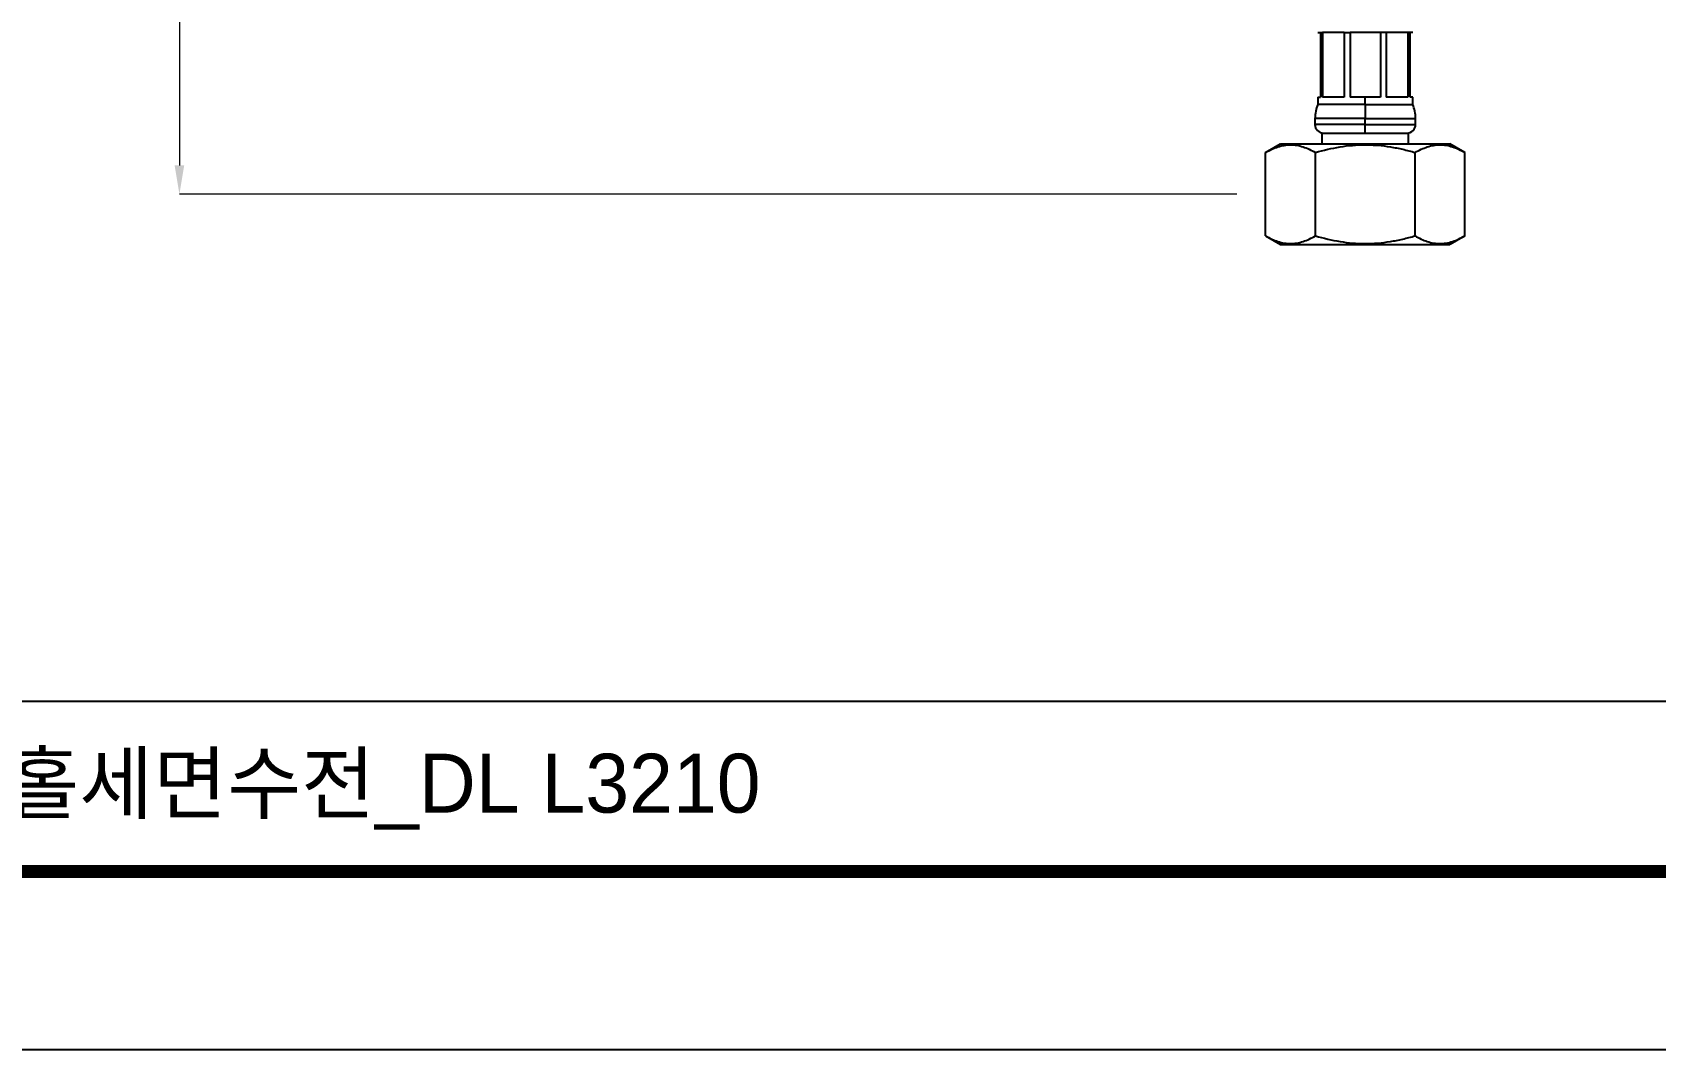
# Model space of a CAD drawing. Extents: x 0 to 790, y 0 to 579.
# Drawn here: x 338.2 to 564, y 0 to 141.5 of the extents above; entities that cross this region are included whole.
import ezdxf

# ---------------------------------------------------------------- set-up
doc = ezdxf.new("R2010")
doc.units = 0
doc.header["$LTSCALE"] = 10
doc.header["$MEASUREMENT"] = 0
doc.header["$PDMODE"] = 3
doc.header["$PDSIZE"] = -10
doc.layers.get('0').update_dxf_attribs({"linetype": 'CONTINUOUS'})
doc.layers.get('DEFPOINTS').update_dxf_attribs({"linetype": 'CONTINUOUS'})
doc.layers.add('1', color=7, linetype='CONTINUOUS')
doc.styles.add('Daelim Dimension', font='')
doc.styles.get('Daelim Dimension').set_extended_font_data('나눔고딕')
doc.dimstyles.new('DEFAULT', dxfattribs={"dimscale": 2, "dimtxt": 2, "dimasz": 2, "dimexe": 0, "dimexo": 2, "dimgap": 1, "dimtad": 1, "dimdec": 0, "dimzin": 9, "dimdsep": 46, "dimtxsty": 'Daelim Dimension', "dimcen": 0.5, "dimclrd": 5, "dimclre": 5, "dimclrt": 256, "dimadec": 1, "dimazin": 0, "dimtfac": 1, "dimtdec": 0, "dimtix": 1, "dimtmove": 0, "dimatfit": 3, "dimfxl": 1, "dimtolj": 1, "dimtzin": 1, "dimlwd": 9, "dimlwe": 9, "dimarcsym": 0})

# ---------------------------------------------------------------- blocks, each defined once
blk = doc.blocks.new('*D5')
at = {"color": 5, "lineweight": 9, "ltscale": 0.5, "transparency": 16777216}
for p, q in [((503.01, 257.95), (358.65, 257.95)), ((358.65, 253.95), (358.65, 123.01)), ((505.79, 119.01), (358.65, 119.01))]:
    blk.add_line(p, q, dxfattribs=at)
at = {"color": 5, "ltscale": 0.5, "transparency": 16777216}
for points in [[(357.98, 253.95), (359.31, 253.95), (358.65, 257.95)], [(357.98, 123.01), (359.31, 123.01), (358.65, 119.01)]]:
    blk.add_solid(points, dxfattribs=at)
at = {"layer": 'DEFPOINTS', "color": 0, "ltscale": 0.5, "transparency": 16777216}
for p in [(507.01, 257.95), (358.65, 119.01), (509.79, 119.01)]:
    blk.add_point(p, dxfattribs=at)
at = {"color": 7, "lineweight": -3, "ltscale": 0.5, "transparency": 16777216, "insert": (351.2, 188.48), "char_height": 10, "attachment_point": 5, "rotation": 90, "style": 'Daelim Dimension'}
blk.add_mtext('\\A1;370', dxfattribs=at)

msp = doc.modelspace()

# ---------------------------------------------------------------- linework, layer by layer
at = {"color": 5, "lineweight": -3}
msp.add_line((12.7, 48.49), (648.72, 48.49), dxfattribs=at)
at = {"color": 7, "lineweight": -3, "ltscale": 0.5}
msp.add_lwpolyline([(0, 0), (789.88, 0), (789.88, 578.76), (0, 578.76)], close=True, dxfattribs=at)
at = {"color": 5, "linetype": 'ByBlock', "lineweight": -3, "const_width": 1.82}
msp.add_lwpolyline([(12.7, 24.78), (777.1, 24.78), (777.1, 565.32), (12.7, 565.32)], close=True, dxfattribs=at)
at = {"layer": '1', "color": 7, "linetype": 'Continuous', "lineweight": -3}
for p, q in [((517.05, 141.51), (517.4, 141.51)), ((517.4, 141.51), (517.4, 132.51)), ((517.4, 141.51), (517.72, 141.51)), ((517.72, 141.51), (517.72, 132.51)), ((520.73, 141.51), (517.72, 141.51)), ((520.73, 141.51), (520.73, 132.51)), ((520.73, 141.51), (521.53, 141.51)), ((521.53, 141.51), (521.53, 132.51)), ((523.65, 141.51), (521.53, 141.51)), ((525.77, 141.51), (523.65, 141.51)), ((525.77, 141.51), (525.77, 132.51)), ((526.56, 141.51), (525.77, 141.51)), ((526.56, 141.51), (526.56, 132.51)), ((529.57, 141.51), (526.56, 141.51)), ((529.57, 141.51), (529.57, 132.51)), ((529.9, 141.51), (529.57, 141.51)), ((529.9, 132.51), (529.9, 141.51)), ((530.25, 141.51), (529.9, 141.51)), ((517.05, 132.51), (517.05, 131.51)), ((517.05, 132.51), (517.4, 132.51)), ((523.65, 131.51), (517.05, 131.51)), ((520.73, 132.51), (517.72, 132.51)), ((523.65, 132.51), (521.53, 132.51)), ((525.77, 132.51), (523.65, 132.51)), ((523.65, 131.51), (523.65, 132.51)), ((523.65, 131.51), (530.25, 131.51)), ((523.65, 131.51), (523.65, 129.55)), ((529.57, 132.51), (526.56, 132.51)), ((530.25, 132.51), (529.9, 132.51)), ((530.25, 131.51), (530.25, 132.51)), ((516.65, 129.55), (516.65, 128.71)), ((523.65, 129.55), (516.65, 129.55)), ((523.65, 129.55), (530.65, 129.55)), ((523.65, 128.71), (523.65, 129.55)), ((530.65, 128.71), (530.65, 129.55)), ((523.65, 128.71), (516.65, 128.71)), ((517.65, 127.51), (529.65, 127.51)), ((517.65, 126.01), (517.65, 127.51)), ((523.65, 128.71), (530.65, 128.71)), ((523.65, 127.51), (523.65, 128.71)), ((529.65, 126.01), (529.65, 127.51)), ((509.79, 124.81), (511.87, 126.01)), ((509.79, 113.21), (509.79, 124.81)), ((511.87, 126.01), (535.42, 126.01)), ((516.72, 113.21), (516.72, 124.81)), ((530.58, 113.21), (530.58, 124.81)), ((537.5, 124.81), (535.42, 126.01)), ((537.5, 113.21), (537.5, 124.81)), ((509.79, 113.21), (511.87, 112.01)), ((537.5, 113.21), (535.42, 112.01)), ((511.87, 112.01), (535.42, 112.01))]:
    msp.add_line(p, q, dxfattribs=at)
for centre, radius, start, end in [((521.65, 129.55), 5, 156.9261, 180), ((525.65, 129.55), 5, 0, 23.0739), ((517.85, 128.71), 1.2, 180, 270), ((529.45, 128.71), 1.2, 270, 0)]:
    msp.add_arc(centre, radius, start, end, dxfattribs=at)
for points in [[(509.79, 124.81), (510.36, 125.14), (510.93, 125.41), (511.79, 125.68), (512.08, 125.76), (512.66, 125.85), (512.95, 125.88), (513.32, 125.88), (513.4, 125.88), (513.51, 125.88), (513.54, 125.87), (513.62, 125.87), (513.8, 125.85), (513.98, 125.83), (514.42, 125.76), (514.71, 125.69), (515.29, 125.5), (515.58, 125.38), (516.15, 125.12), (516.43, 124.97), (516.72, 124.81)], [(516.72, 124.81), (517.85, 125.14), (518.99, 125.4), (520.72, 125.68), (521.29, 125.76), (522.46, 125.85), (523.04, 125.88), (523.78, 125.88), (523.93, 125.88), (524.15, 125.88), (524.22, 125.87), (524.37, 125.87), (524.74, 125.85), (525.11, 125.83), (525.99, 125.76), (526.57, 125.69), (527.72, 125.5), (528.3, 125.39), (529.44, 125.12), (530.01, 124.97), (530.58, 124.81)], [(530.58, 124.81), (531.14, 125.14), (531.71, 125.4), (532.57, 125.68), (532.86, 125.76), (533.45, 125.85), (533.74, 125.88), (534.11, 125.88), (534.18, 125.88), (534.29, 125.88), (534.33, 125.87), (534.4, 125.87), (534.59, 125.85), (534.77, 125.83), (535.21, 125.76), (535.5, 125.69), (536.08, 125.5), (536.36, 125.39), (536.93, 125.12), (537.22, 124.97), (537.5, 124.81)], [(509.79, 113.21), (510.36, 112.88), (510.93, 112.61), (511.79, 112.34), (512.08, 112.26), (512.66, 112.16), (512.95, 112.14), (513.32, 112.14), (513.4, 112.14), (513.51, 112.14), (513.54, 112.15), (513.62, 112.15), (513.8, 112.16), (513.98, 112.19), (514.42, 112.26), (514.71, 112.33), (515.29, 112.52), (515.58, 112.64), (516.15, 112.9), (516.43, 113.05), (516.72, 113.21)], [(516.72, 113.21), (517.85, 112.88), (518.99, 112.62), (520.72, 112.34), (521.29, 112.26), (522.46, 112.16), (523.04, 112.14), (523.78, 112.14), (523.93, 112.14), (524.15, 112.14), (524.22, 112.15), (524.37, 112.15), (524.74, 112.16), (525.11, 112.19), (525.99, 112.26), (526.57, 112.33), (527.72, 112.52), (528.3, 112.64), (529.44, 112.9), (530.01, 113.05), (530.58, 113.21)], [(530.58, 113.21), (531.14, 112.88), (531.71, 112.62), (532.57, 112.34), (532.86, 112.26), (533.45, 112.16), (533.74, 112.14), (534.11, 112.14), (534.18, 112.14), (534.29, 112.14), (534.33, 112.15), (534.4, 112.15), (534.59, 112.16), (534.77, 112.19), (535.21, 112.26), (535.5, 112.33), (536.08, 112.52), (536.36, 112.63), (536.93, 112.9), (537.22, 113.05), (537.5, 113.21)]]:
    msp.add_open_spline(points, degree=3, knots=[0, 0, 0, 0, 0.25, 0.25, 0.375, 0.375, 0.5, 0.5, 0.53125, 0.53125, 0.546875, 0.546875, 0.5625, 0.625, 0.625, 0.75, 0.75, 0.875, 0.875, 1, 1, 1, 1], dxfattribs=at)

# ---------------------------------------------------------------- texts
at = {"color": 2, "lineweight": -3, "insert": (154.51, 41.16), "char_height": 8.198, "width": 362.8925, "attachment_point": 1, "style": 'Daelim Dimension'}
msp.add_mtext('{\\fPretendard Variable SemiBold|b0|i0|c129|p2;대림바스(주)} Single lever_DANDY_원홀세면수전_DL L3210', dxfattribs=at)

# ---------------------------------------------------------------- dimensions: what is measured, and where the dimension line sits
at = {"color": 7, "lineweight": -3, "ltscale": 0.5}
dim = msp.add_linear_dim(base=(358.65, 119.01), p1=(507.01, 257.95), p2=(509.79, 119.01), angle=90, text='370', dimstyle='DEFAULT', override={"dimtxt": 5, "dimclrd": 5, "dimclre": 5, "dimclrt": 7}, dxfattribs=at)
dim.commit()
dim.dimension.update_dxf_attribs({"geometry": '*D5', "text_midpoint": (351.2, 188.48)})

doc.saveas('drawing.dxf')
